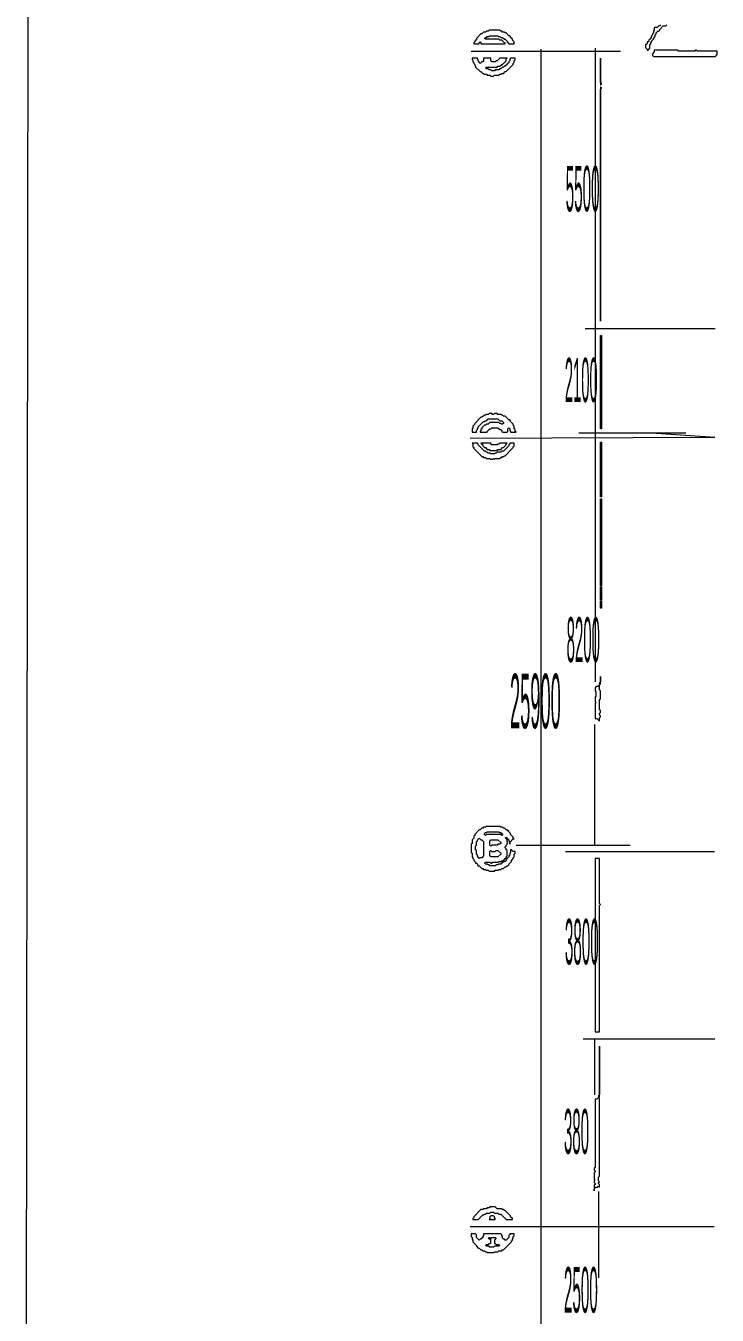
# Model space of a CAD drawing. Header units: millimetres. Extents: x 4 to 412, y 4 to 290.
# Drawn here: x 4 to 71.4, y 99.6 to 225.4 of the extents above; entities that cross this region are included whole.
import ezdxf

# ---------------------------------------------------------------- set-up
doc = ezdxf.new("R2010")
doc.units = ezdxf.units.MM
for name, color, linetype, lineweight in [('OCR_TEXT', 6, 'CONTINUOUS', 0), ('TRACE_CURVE', 6, 'CONTINUOUS', 0), ('TRACE_STRAIGHT', 5, 'CONTINUOUS', 0), ('TRACE_TEXT_SYMBOL', 6, 'CONTINUOUS', 0)]:
    doc.layers.add(name, color=color, linetype=linetype, lineweight=lineweight)
doc.styles.add('wqy-unicode', font='wqy-unicode')

msp = doc.modelspace()

# ---------------------------------------------------------------- linework, layer by layer
at = {"layer": 'TRACE_CURVE', "color": 6}
for points in [[(59.99, 219.46), (59.99, 196.6), (59.99, 219.2), (60.08, 219.29), (60.08, 219.37)], [(59.46, 144.15), (59.46, 127.25), (59.9, 127.25), (59.9, 139.59), (59.99, 139.68), (59.9, 139.77), (59.9, 144.15)], [(59.9, 125.84), (59.9, 121.12), (59.81, 121.03), (59.81, 120.85), (59.64, 120.68), (59.46, 120.68), (59.46, 114.02), (59.38, 113.93), (59.38, 113.76), (59.46, 113.67), (59.46, 113.58), (59.38, 113.5), (59.38, 112.88), (59.46, 112.8), (59.38, 112.71), (59.38, 112.53), (59.46, 112.45), (59.46, 112.36), (59.38, 112.27), (59.38, 112.1), (59.46, 112.01), (59.38, 111.92), (59.38, 111.74), (59.38, 111.92), (59.55, 112.1), (59.73, 112.1), (59.81, 112.18), (59.9, 112.1), (59.9, 112.36), (59.81, 112.45), (59.81, 112.53), (59.9, 112.62), (59.81, 112.71), (59.81, 113.06), (59.9, 113.15), (59.9, 120.76), (59.81, 120.85), (59.9, 120.94)]]:
    msp.add_lwpolyline(points, close=True, dxfattribs=at)
at = {"layer": 'TRACE_STRAIGHT', "color": 5}
for p, q in [((3.96, 29.96), (4.25, 265.39)), ((47.38, 222.96), (61.95, 222.96)), ((54.18, 223.14), (54.18, 95.19)), ((59.48, 223.23), (59.48, 161.4)), ((58.5, 195.88), (71.17, 195.88)), ((47.29, 185.19), (71.15, 185.28)), ((57.89, 185.7), (68.31, 185.7)), ((65.41, 185.66), (71.15, 185.28)), ((59.4, 157.23), (59.4, 145.46)), ((51.76, 145.46), (62.88, 145.46)), ((56.57, 144.83), (71.1, 144.83)), ((58.32, 126.57), (71.13, 126.57)), ((59.4, 126.57), (59.4, 121.1)), ((59.81, 111.66), (59.81, 103.25)), ((47.29, 108.24), (71.07, 108.24))]:
    msp.add_line(p, q, dxfattribs=at)
at = {"layer": 'TRACE_TEXT_SYMBOL', "color": 6}
for points in [[(65.86, 225.5), (65.77, 225.42), (65.68, 225.42), (65.51, 225.24), (65.24, 225.24), (65.24, 224.98), (65.16, 224.89), (65.16, 224.72), (65.07, 224.63), (65.07, 224.54), (64.98, 224.45), (64.98, 224.37), (64.89, 224.28), (64.89, 224.19), (64.72, 224.02), (64.72, 223.93), (64.63, 223.84), (64.54, 223.84), (64.54, 223.66), (64.45, 223.58), (64.37, 223.58)], [(64.37, 223.58), (64.37, 223.31), (64.54, 223.14), (64.54, 223.05), (64.63, 223.05), (64.8, 223.23), (64.8, 223.58), (64.89, 223.66), (64.89, 223.75), (64.98, 223.84), (64.98, 223.93), (65.16, 224.1), (65.16, 224.19), (65.33, 224.37), (65.33, 224.54), (65.42, 224.63), (65.42, 224.72), (65.59, 224.89), (65.68, 224.89), (65.77, 224.98), (65.77, 225.07), (66.12, 225.42), (66.38, 225.42), (66.47, 225.5)], [(47.47, 222.26), (47.47, 222.18), (47.55, 222.09), (47.55, 221.91), (47.64, 221.83), (47.64, 221.74), (47.73, 221.65), (47.73, 221.56), (47.82, 221.48), (47.82, 221.39), (48.25, 220.95), (48.34, 220.95), (48.52, 220.77), (48.6, 220.77), (48.69, 220.69), (48.87, 220.69), (48.95, 220.6), (49.22, 220.6), (49.3, 220.51), (49.57, 220.51), (49.65, 220.6), (50.09, 220.6), (50.18, 220.69), (50.27, 220.69), (50.36, 220.77), (50.53, 220.77), (50.71, 220.95), (50.79, 220.95), (51.49, 221.65), (51.49, 221.74), (51.58, 221.83), (51.58, 222), (51.67, 222.09), (51.67, 222.26), (51.23, 222.26), (51.14, 222.18), (51.14, 222), (51.06, 221.91), (51.06, 221.83), (50.97, 221.74), (50.88, 221.74), (50.88, 221.65), (50.71, 221.48), (50.62, 221.48), (50.53, 221.39), (50.44, 221.39), (50.27, 221.21), (50.18, 221.21), (50.09, 221.13), (49.74, 221.13), (49.65, 221.04), (49.39, 221.04), (49.3, 221.13), (49.13, 221.13), (49.04, 221.21), (48.87, 221.21), (48.78, 221.3), (48.87, 221.39), (49.92, 221.39), (50, 221.48), (50.18, 221.48), (50.36, 221.65), (50.44, 221.65), (50.79, 222)], [(50.79, 222), (50.79, 222.18), (50.88, 222.26), (50.18, 222.26), (49.92, 222), (49.83, 222), (49.74, 221.91), (49.39, 221.91), (49.3, 222), (49.3, 222.26), (48.6, 222.26), (48.6, 222), (48.52, 221.91), (48.43, 221.91), (48.25, 221.74), (48.17, 221.83), (48.17, 221.91), (48.08, 222), (48.08, 222.09), (47.99, 222.18), (47.99, 222.26), (47.47, 222.26)], [(49.13, 187.58), (49.04, 187.5), (48.87, 187.5), (48.78, 187.41), (48.69, 187.41), (48.6, 187.32), (48.52, 187.32), (48.43, 187.23), (48.34, 187.23), (47.73, 186.62), (47.73, 186.53), (47.55, 186.36), (47.55, 186.18), (47.47, 186.1), (47.47, 185.75), (47.9, 185.75), (47.9, 185.92), (47.99, 186.01), (47.99, 186.1), (48.08, 186.18), (48.08, 186.27), (48.6, 186.8), (48.69, 186.8), (48.78, 186.88), (48.87, 186.88), (49.04, 187.06), (50, 187.06), (50.18, 186.88), (50.36, 186.88), (50.53, 186.71), (50.53, 186.62), (50.44, 186.53), (50.36, 186.53), (50.27, 186.62), (50.18, 186.62), (50.09, 186.71), (49.22, 186.71), (49.04, 186.53), (48.87, 186.53), (48.78, 186.45), (48.69, 186.45), (48.43, 186.18), (48.43, 186.1), (48.34, 186.01), (48.34, 185.92), (48.25, 185.83), (48.25, 185.75), (48.95, 185.75), (48.95, 185.83), (49.22, 186.1), (49.3, 186.1), (49.39, 186.18), (50, 186.18), (50.18, 186.01), (50.27, 186.01), (50.36, 185.92), (50.36, 185.83), (50.44, 185.75), (50.88, 185.75), (50.97, 185.83), (50.97, 186.1), (51.06, 186.18), (51.14, 186.1), (51.14, 185.92)], [(51.14, 185.92), (51.23, 185.83), (51.23, 185.75), (51.76, 185.75), (51.67, 185.83), (51.67, 186.01), (51.58, 186.1), (51.58, 186.36), (51.49, 186.45), (51.49, 186.53), (51.23, 186.8), (51.23, 186.88), (51.14, 186.97), (51.06, 186.97), (50.71, 187.32), (50.53, 187.32), (50.44, 187.41), (50.36, 187.41), (50.27, 187.5), (50, 187.5), (49.92, 187.58), (49.65, 187.58), (49.57, 187.5), (49.48, 187.5), (49.39, 187.58), (49.13, 187.58)], [(48.87, 147.3), (48.78, 147.21), (48.6, 147.21), (48.52, 147.12), (48.43, 147.12), (48.25, 146.95), (48.17, 146.95), (47.73, 146.51), (47.73, 146.42), (47.64, 146.34), (47.64, 146.16), (47.47, 145.99), (47.47, 145.64), (47.38, 145.55), (47.38, 144.76), (47.47, 144.67), (47.47, 144.32), (47.55, 144.23), (47.55, 144.15), (47.64, 144.06), (47.64, 143.97), (47.82, 143.8), (47.82, 143.71), (47.9, 143.71), (47.99, 143.62), (47.99, 143.53), (48.08, 143.45), (48.17, 143.45), (48.43, 143.18), (48.52, 143.18), (48.6, 143.1), (48.78, 143.1), (48.87, 143.01), (49.04, 143.01), (49.13, 142.92), (49.65, 142.92), (49.74, 143.01), (50, 143.01), (50.09, 143.1), (50.27, 143.1), (50.36, 143.18), (50.53, 143.18), (50.71, 143.36), (50.79, 143.36), (50.88, 143.45), (50.97, 143.45), (51.06, 143.53), (51.06, 143.62), (51.32, 143.88), (51.32, 143.97), (51.49, 144.15), (51.49, 144.23), (51.58, 144.32), (51.58, 144.59), (51.67, 144.67), (51.67, 144.85), (51.49, 144.85), (51.32, 145.02), (51.23, 145.02), (51.23, 144.76), (51.14, 144.67), (51.14, 144.5), (51.06, 144.41), (51.06, 144.32)], [(51.06, 144.32), (50.88, 144.15), (50.79, 144.23), (50.79, 144.32), (50.88, 144.41), (50.88, 144.94), (50.79, 145.02), (50.79, 145.11), (50.71, 145.2), (50.71, 145.29), (50.79, 145.37), (50.79, 145.46), (50.88, 145.55), (50.88, 145.64), (50.97, 145.72), (50.88, 145.81), (50.88, 145.99), (50.97, 146.07), (51.06, 145.99), (51.06, 145.9), (51.14, 145.81), (51.14, 145.55), (51.14, 145.72), (51.49, 146.07), (51.58, 146.07), (51.49, 146.16), (51.49, 146.25), (51.23, 146.51), (51.23, 146.6), (51.06, 146.77), (51.06, 146.86), (50.97, 146.86), (50.88, 146.95), (50.79, 146.95), (50.62, 147.12), (50.53, 147.12), (50.44, 147.21), (50.27, 147.21), (50.18, 147.3), (48.87, 147.3)]]:
    msp.add_lwpolyline(points, dxfattribs=at)
for points in [[(49.13, 224.98), (49.04, 224.89), (48.87, 224.89), (48.78, 224.8), (48.6, 224.8), (48.43, 224.63), (48.34, 224.63), (47.9, 224.19), (47.9, 224.1), (47.73, 223.93), (47.73, 223.84), (47.64, 223.75), (47.64, 223.66), (48.17, 223.66), (48.17, 223.75), (48.25, 223.84), (48.34, 223.75), (48.34, 223.66), (50.71, 223.66), (50.71, 223.75), (50.62, 223.75), (50.36, 224.02), (50.18, 224.02), (50.09, 224.1), (48.78, 224.1), (48.69, 224.19), (48.78, 224.28), (48.87, 224.28), (48.95, 224.37), (49.13, 224.37), (49.22, 224.45), (50, 224.45), (50.09, 224.37), (50.18, 224.37), (50.27, 224.28), (50.44, 224.28), (50.62, 224.1), (50.71, 224.1), (50.88, 223.93), (50.88, 223.84), (51.06, 223.66), (51.58, 223.66), (51.58, 223.84), (51.41, 224.02), (51.41, 224.1), (51.23, 224.28), (51.23, 224.37), (51.14, 224.45), (51.06, 224.45), (50.79, 224.72), (50.71, 224.72), (50.62, 224.8), (50.44, 224.8), (50.36, 224.89), (50.27, 224.89), (50.18, 224.98)], [(65.24, 223.05), (65.24, 222.88), (65.07, 222.7), (65.07, 222.53), (65.16, 222.44), (71.2, 222.44), (71.37, 222.61), (71.37, 222.96), (69.45, 222.96), (69.36, 223.05), (69.27, 223.05), (69.18, 222.96), (67.61, 222.96), (67.52, 223.05)], [(59.99, 222.26), (59.99, 219.64), (60.08, 219.72), (60.08, 219.81), (59.99, 219.9)], [(59.99, 195.2), (60.08, 195.2), (60.08, 186.1), (59.99, 186.1)], [(47.47, 184.69), (47.55, 184.61), (47.55, 184.34), (47.64, 184.26), (47.64, 184.17), (48.43, 183.38), (48.52, 183.38), (48.6, 183.29), (48.78, 183.29), (48.87, 183.21), (49.22, 183.21), (49.3, 183.12), (49.48, 183.12), (49.57, 183.21), (49.65, 183.12), (49.74, 183.21), (50.18, 183.21), (50.27, 183.29), (50.36, 183.29), (50.44, 183.38), (50.53, 183.38), (50.62, 183.47), (50.71, 183.47), (51.49, 184.26), (51.49, 184.34), (51.58, 184.43), (51.58, 184.69), (51.14, 184.69), (51.14, 184.61), (51.06, 184.52), (51.06, 184.43), (50.53, 183.91), (50.36, 183.91), (50.27, 183.82), (49.92, 183.82), (49.83, 183.73), (49.74, 183.73), (49.65, 183.64), (49.3, 183.64), (49.22, 183.73), (49.04, 183.73), (48.95, 183.82), (48.87, 183.82), (48.78, 183.91), (48.69, 183.91), (48.08, 184.52), (48.08, 184.61), (47.99, 184.69)], [(48.34, 184.69), (48.52, 184.52), (48.52, 184.43), (48.69, 184.26), (48.78, 184.26), (48.95, 184.08), (49.13, 184.08), (49.22, 183.99), (49.92, 183.99), (50, 184.08), (50.27, 184.08), (50.44, 184.26), (50.53, 184.26), (50.79, 184.52), (50.79, 184.61), (50.88, 184.69), (50.18, 184.69), (50.09, 184.61), (50, 184.61), (49.92, 184.52), (49.39, 184.52), (49.3, 184.61), (49.3, 184.69)], [(59.99, 184.78), (60.08, 184.78), (60.08, 179.44), (59.99, 179.44)], [(59.99, 179.26), (60.08, 179.26), (60.08, 170.77), (59.99, 170.77)], [(59.99, 170.68), (60.08, 170.68), (60.08, 169.37), (59.99, 169.37)], [(59.99, 169.28), (60.08, 169.28), (60.08, 168.58), (59.99, 168.58)], [(59.99, 161.92), (59.99, 161.4), (59.9, 161.31), (59.9, 161.14), (59.73, 160.96), (59.55, 160.96), (59.55, 160.87), (59.46, 160.79), (59.46, 160.52), (59.55, 160.44), (59.55, 160), (59.46, 159.91), (59.46, 159.47), (59.55, 159.39), (59.46, 159.3), (59.46, 157.81), (59.64, 157.81), (59.9, 157.55), (59.9, 157.9), (59.99, 157.98), (59.99, 158.07), (59.9, 158.16), (59.9, 158.33), (59.99, 158.42), (59.99, 158.6), (59.9, 158.68), (59.9, 159.65), (59.99, 159.74), (59.99, 160.52), (59.9, 160.61), (59.9, 161.14), (59.99, 161.22)], [(48.17, 146.16), (48.34, 145.99), (48.43, 145.99), (48.6, 145.81), (48.6, 144.41), (48.43, 144.23), (48.25, 144.23), (48.17, 144.15), (48.08, 144.23), (48.08, 144.32), (47.99, 144.41), (47.99, 144.5), (47.9, 144.59), (47.9, 144.94), (47.82, 145.02), (47.82, 145.37), (47.9, 145.46), (47.9, 145.81), (47.99, 145.9), (47.99, 145.99)], [(48.87, 146.69), (48.95, 146.77), (50.09, 146.77), (50.18, 146.69), (50.27, 146.69), (50.36, 146.6), (50.27, 146.51), (48.87, 146.51), (48.78, 146.42), (48.69, 146.51), (48.69, 146.6), (48.78, 146.69)], [(49.22, 145.9), (49.3, 145.99), (50, 145.99), (50.27, 145.72), (50.27, 145.64), (50.18, 145.55), (50, 145.55), (49.92, 145.46), (49.39, 145.46), (49.3, 145.37), (49.22, 145.46)], [(50.27, 146.51), (50.36, 146.6), (50.44, 146.51), (50.36, 146.42)], [(50.71, 146.16), (50.79, 146.25), (50.88, 146.16), (50.79, 146.07)], [(50.79, 146.07), (50.88, 146.16), (50.97, 146.07), (50.88, 145.99)], [(49.22, 144.85), (49.3, 144.94), (49.39, 144.85), (49.74, 144.85), (49.83, 144.94), (50, 144.94), (50.27, 144.67), (50.27, 144.59), (50, 144.32), (49.3, 144.32), (49.22, 144.41)], [(50, 143.8), (50.09, 143.88), (50.36, 143.88), (50.44, 143.8), (50.27, 143.62), (50.09, 143.62), (50, 143.53), (49.83, 143.53), (49.74, 143.45), (49.22, 143.45), (49.13, 143.53), (49.04, 143.53), (48.95, 143.62), (48.78, 143.62), (48.69, 143.71), (48.78, 143.8), (49.22, 143.8), (49.3, 143.71), (49.39, 143.71), (49.48, 143.8)], [(50.36, 143.88), (50.44, 143.97), (50.53, 143.97), (50.62, 143.88), (50.53, 143.8), (50.44, 143.8)], [(50.71, 144.15), (50.79, 144.06), (50.79, 143.97), (50.71, 143.88), (50.62, 143.88), (50.53, 143.97)], [(50.71, 144.15), (50.79, 144.23), (50.88, 144.15), (50.79, 144.06)], [(49.22, 110.17), (49.13, 110.08), (48.95, 110.08), (48.87, 109.99), (48.6, 109.99), (48.52, 109.91), (48.34, 109.91), (47.64, 109.21), (47.64, 109.12), (47.55, 109.03), (47.55, 108.94), (48.08, 108.94), (48.52, 109.38), (48.6, 109.38), (48.69, 109.47), (48.78, 109.47), (48.87, 109.56), (49.22, 109.56), (49.3, 109.64), (49.57, 109.64), (49.65, 109.56), (50, 109.56), (50.09, 109.47), (50.27, 109.47), (50.79, 108.94), (51.41, 108.94), (51.41, 109.03), (51.23, 109.21), (51.23, 109.29), (50.71, 109.82), (50.62, 109.82), (50.53, 109.91), (50.44, 109.91), (50.36, 109.99), (49.92, 109.99), (49.74, 110.17)], [(49.3, 109.29), (49.22, 109.21), (49.22, 109.03), (49.13, 108.94), (49.74, 108.94), (49.74, 109.03), (49.65, 109.12), (49.65, 109.21), (49.57, 109.29)], [(47.38, 107.54), (47.38, 107.28), (47.47, 107.19), (47.47, 107.02), (47.55, 106.93), (47.55, 106.75), (47.9, 106.4), (47.9, 106.32), (48.08, 106.14), (48.17, 106.14), (48.34, 105.96), (48.43, 105.96), (48.52, 105.88), (48.69, 105.88), (48.78, 105.79), (48.87, 105.79), (48.95, 105.7), (49.57, 105.7), (49.65, 105.79), (50, 105.79), (50.09, 105.88), (50.36, 105.88), (50.44, 105.96), (50.53, 105.96), (51.32, 106.75), (51.32, 106.84), (51.41, 106.93), (51.41, 107.02), (51.49, 107.1), (51.49, 107.28), (51.58, 107.37), (51.58, 107.54), (51.14, 107.54), (51.14, 107.45), (51.06, 107.37), (51.06, 107.19), (50.79, 106.93), (50.71, 106.93), (50.62, 107.02), (50.53, 107.02), (50.44, 107.1), (50.44, 107.28), (50.36, 107.37), (50.36, 107.45), (50.27, 107.54), (48.6, 107.54), (48.6, 107.37), (48.52, 107.28), (48.52, 107.19), (48.34, 107.02), (48.25, 107.02), (48.17, 106.93), (47.9, 107.19), (47.9, 107.45), (47.82, 107.54)], [(49.3, 107.1), (49.39, 107.19), (49.74, 107.19), (49.83, 107.1), (49.65, 106.93), (49.65, 106.58), (49.74, 106.58), (49.83, 106.49), (50.09, 106.49), (50.18, 106.4), (50.09, 106.32), (49.65, 106.32), (49.57, 106.23), (49.22, 106.23), (49.13, 106.32), (48.87, 106.32), (48.78, 106.4), (48.87, 106.49), (49.04, 106.49), (49.13, 106.58), (49.22, 106.58), (49.3, 106.67)], [(49.04, 107.1), (49.13, 107.19), (49.22, 107.19), (49.3, 107.1), (49.22, 107.02), (49.13, 107.02)]]:
    msp.add_lwpolyline(points, close=True, dxfattribs=at)

# ---------------------------------------------------------------- texts
at = {"layer": 'OCR_TEXT', "color": 6, "style": 'wqy-unicode'}
for s, height, width, p in [('5500', 4.44, 0.25, (56.6, 207.31)), ('2100', 4.303, 0.25, (56.52, 188.71)), ('8200', 4.372, 0.25, (56.69, 163.33)), ('25900', 5.328, 0.25, (51.17, 156.87)), ('3800', 4.44, 0.25, (56.52, 133.83)), ('380', 4.372, 0.251336, (56.43, 115.34)), ('2500', 4.44, 0.25, (56.43, 99.85))]:
    msp.add_text(s, height=height, dxfattribs=dict(at, width=width)).set_placement(p)

doc.saveas('drawing.dxf')
